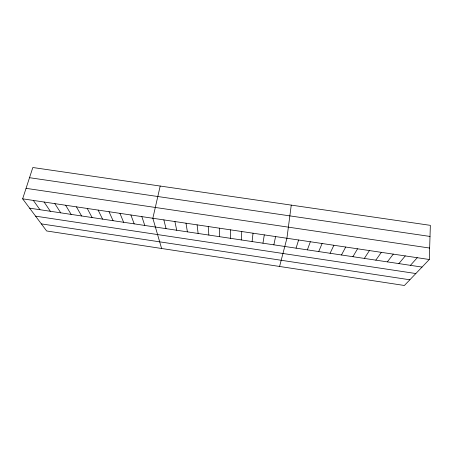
<?xml version="1.0" encoding="UTF-8"?>
<svg xmlns="http://www.w3.org/2000/svg" width="453" height="453" viewBox="0 0 453 453"><rect width="100%" height="100%" fill="white"/><g stroke="black" fill="none" stroke-linecap="round" stroke-linejoin="round"><path stroke-width="0.68" d="M230.418 238.312L230.571 229.852M429.297 259.501L430.35 225.351L32.826 167.514L22.65 198.833L46.636 230.968L404.393 285.486L429.297 259.501L22.65 198.833M241.239 239.937L241.789 231.528M252.089 241.562L253.029 233.204M291.262 205.113L286.919 238.261L279.575 266.46M262.961 243.193L264.297 234.886M273.855 244.83L275.594 236.568M160.192 186.047L152.848 218.261L161.602 248.482M296.064 248.165L298.618 240.005M307.372 249.863L310.345 241.755M318.714 251.562L322.106 243.51M330.078 253.272L333.889 245.266M341.477 254.982L345.713 247.032M352.898 256.698L357.559 248.799M364.348 258.414L369.438 250.571M375.831 260.141L381.347 252.349M387.338 261.868L393.289 254.127M398.878 263.601L405.259 255.917M410.441 265.333L417.264 257.706M29.519 177.695L430.01 236.443M26.059 188.34L429.654 248.051M29.615 208.165L422.037 267.077M35.577 216.155L415.843 273.538M41.359 223.89L409.852 279.784M33.358 200.43L39.966 209.722M44.088 202.032L50.334 211.279M54.847 203.64L60.73 212.836M65.628 205.249L71.149 214.399M76.438 206.862L81.597 215.968M87.276 208.476L92.061 217.542M98.137 210.096L102.554 219.116M109.026 211.721L113.074 220.696M119.943 213.352L123.618 222.276M130.883 214.982L134.184 223.861M141.851 216.619L144.773 225.452M163.867 219.903L166.036 228.646M174.92 221.551L176.704 230.249M185.996 223.204L187.395 231.851M197.1 224.858L198.114 233.459M208.227 226.523L208.856 235.073M219.388 228.187L219.626 236.693"/></g></svg>
